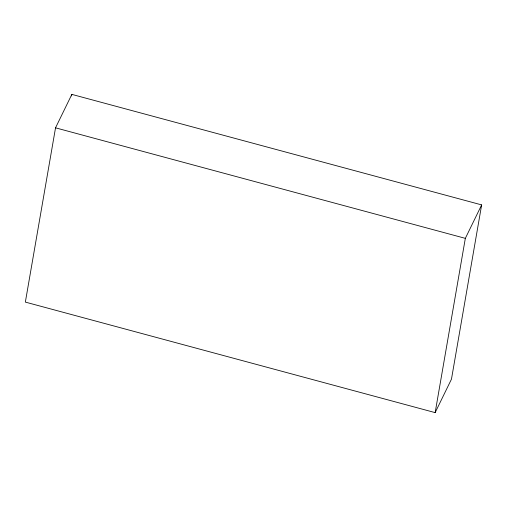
<?xml version="1.0" encoding="UTF-8"?>
<svg xmlns="http://www.w3.org/2000/svg" width="507" height="507" viewBox="0 0 507 507"><rect width="100%" height="100%" fill="white"/><g stroke="black" fill="none" stroke-linecap="round" stroke-linejoin="round"><path stroke-width="0.76" d="M55.536 127.827L25.35 302.096L435.152 412.616L451.464 379.173L481.65 204.904L71.848 94.384L55.536 127.827L465.337 238.353L481.65 204.904M71.582 95.937L71.848 94.384M435.152 412.616L465.337 238.353"/></g></svg>
